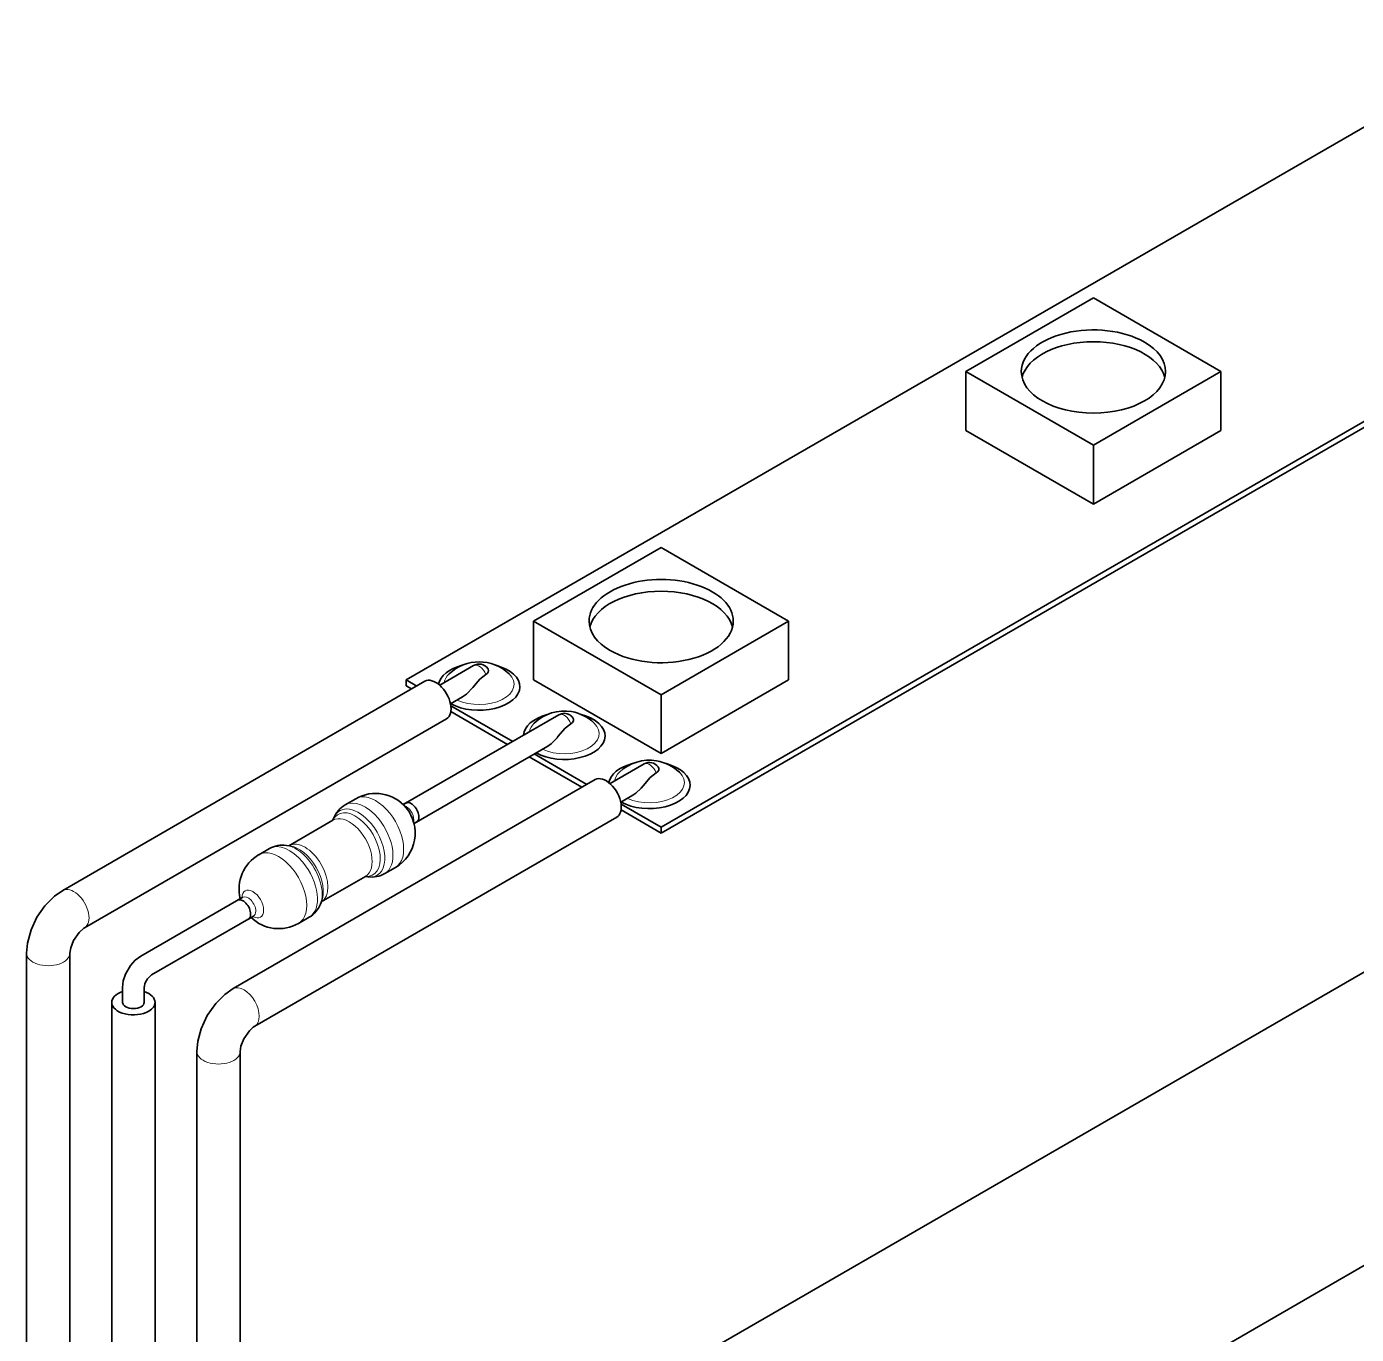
# Model space of a CAD drawing. Extents: x 276 to 1434, y 180 to 714.
# Drawn here: x 848.53 to 885.41, y 595.08 to 631.35 of the extents above; entities that cross this region are included whole.
import ezdxf

# ---------------------------------------------------------------- set-up
doc = ezdxf.new("R2010")
doc.units = 0

msp = doc.modelspace()

# ---------------------------------------------------------------- linework, layer by layer
at = {"color": 7, "lineweight": 35}
for p, q in [((859.062, 613.234), (1033.969, 714.216)), ((1041.04, 710.134), (866.133, 609.151)), ((1041.04, 709.97), (866.133, 608.988)), ((854.457, 587.14), (1030.455, 688.752)), ((1033.969, 682.641), (858.355, 581.25)), ((848.534, 573.848), (848.534, 605.656)), ((849.734, 573.847), (849.734, 605.657)), ((850.896, 572.484), (850.896, 604.293)), ((852.096, 572.484), (852.096, 604.293)), ((853.257, 571.121), (853.257, 602.93)), ((854.457, 571.12), (854.457, 602.929))]:
    msp.add_line(p, q, dxfattribs=at)
at = {"color": 7, "lineweight": 35, "ltscale": 0.102062}
for p, q in [((874.586, 621.788), (878.121, 623.829)), ((881.657, 621.788), (878.121, 623.829)), ((874.586, 621.788), (878.121, 619.747)), ((881.657, 621.788), (878.121, 619.747)), ((874.586, 620.155), (878.121, 618.114)), ((881.657, 620.155), (878.121, 618.114)), ((862.597, 614.867), (866.133, 616.908)), ((869.668, 614.867), (866.133, 616.908)), ((862.597, 614.867), (866.133, 612.825)), ((869.668, 614.867), (866.133, 612.825)), ((862.597, 613.234), (866.133, 611.192)), ((869.668, 613.234), (866.133, 611.192))]:
    msp.add_line(p, q, dxfattribs=at)
at = {"color": 7, "lineweight": 35, "ltscale": 0.040825}
for p, q in [((874.586, 620.155), (874.586, 621.788)), ((881.657, 620.155), (881.657, 621.788)), ((878.121, 618.114), (878.121, 619.747)), ((862.597, 613.234), (862.597, 614.867)), ((869.668, 613.234), (869.668, 614.867)), ((866.133, 611.192), (866.133, 612.825))]:
    msp.add_line(p, q, dxfattribs=at)
at = {"color": 7, "lineweight": 35, "ltscale": 0.027173}
msp.add_line((859.992, 613.088), (860.932, 613.633), dxfattribs=at)
at = {"color": 7, "lineweight": 35, "ltscale": 0.000535705}
msp.add_line((861.323, 613.553), (861.335, 613.534), dxfattribs=at)
at = {"color": 7, "lineweight": 35, "ltscale": 0.289858}
msp.add_line((849.541, 607.4), (859.582, 613.198), dxfattribs=at)
at = {"color": 7, "lineweight": 35, "ltscale": 0.008411}
msp.add_line((859.062, 613.234), (859.353, 613.065), dxfattribs=at)
at = {"color": 7, "lineweight": 35, "ltscale": 0.004082}
for p, q in [((859.062, 613.07), (859.062, 613.234)), ((854.386, 607.125), (854.528, 607.206))]:
    msp.add_line(p, q, dxfattribs=at)
at = {"color": 7, "lineweight": 35, "ltscale": 0.004327}
msp.add_line((859.062, 613.07), (859.212, 612.984), dxfattribs=at)
at = {"color": 7, "lineweight": 35, "ltscale": 0.00968}
msp.add_line((860.293, 612.569), (860.628, 612.763), dxfattribs=at)
at = {"color": 7, "lineweight": 35, "ltscale": 0.124583}
msp.add_line((858.98, 609.777), (863.296, 612.269), dxfattribs=at)
at = {"color": 7, "lineweight": 35, "ltscale": 0.049452}
msp.add_line((860.301, 612.518), (862.015, 611.529), dxfattribs=at)
at = {"color": 7, "lineweight": 35, "ltscale": 0.045375}
msp.add_line((860.301, 612.355), (861.873, 611.447), dxfattribs=at)
at = {"color": 7, "lineweight": 35, "ltscale": 0.289861}
msp.add_line((850.142, 606.362), (860.183, 612.159), dxfattribs=at)
at = {"color": 7, "lineweight": 35, "ltscale": 0.107096}
msp.add_line((859.28, 609.257), (862.99, 611.399), dxfattribs=at)
at = {"color": 7, "lineweight": 35, "ltscale": 0.042186}
for p, q in [((862.615, 611.182), (864.076, 610.339)), ((862.473, 611.101), (863.934, 610.257))]:
    msp.add_line(p, q, dxfattribs=at)
at = {"color": 7, "lineweight": 35, "ltscale": 0.027243}
msp.add_line((864.715, 610.361), (865.659, 610.905), dxfattribs=at)
at = {"color": 7, "lineweight": 35, "ltscale": 0.289856}
msp.add_line((854.265, 604.674), (864.305, 610.471), dxfattribs=at)
at = {"color": 7, "lineweight": 35, "ltscale": 0.009742}
msp.add_line((865.014, 609.841), (865.352, 610.036), dxfattribs=at)
at = {"color": 7, "lineweight": 35, "ltscale": 0.000151608}
msp.add_line((865.634, 610.299), (865.63, 610.295), dxfattribs=at)
at = {"color": 7, "lineweight": 35, "ltscale": 0.008564}
for p, q in [((857.367, 609.769), (857.663, 609.94)), ((858.467, 607.864), (858.763, 608.035))]:
    msp.add_line(p, q, dxfattribs=at)
at = {"color": 7, "lineweight": 35, "ltscale": 0.002116}
msp.add_line((858.98, 609.777), (859.053, 609.819), dxfattribs=at)
at = {"color": 7, "lineweight": 35, "ltscale": 0.032044}
msp.add_line((865.023, 609.792), (866.133, 609.151), dxfattribs=at)
at = {"color": 7, "lineweight": 35, "ltscale": 0.032041}
msp.add_line((865.023, 609.629), (866.133, 608.988), dxfattribs=at)
at = {"color": 7, "lineweight": 35, "ltscale": 0.289854}
msp.add_line((854.864, 603.635), (864.905, 609.432), dxfattribs=at)
at = {"color": 7, "lineweight": 35, "ltscale": 0.035356}
msp.add_line((855.807, 608.638), (857.032, 609.345), dxfattribs=at)
at = {"color": 7, "lineweight": 35, "ltscale": 0.001754}
for p, q in [((857.031, 609.344), (857.057, 609.409)), ((857.931, 607.786), (858, 607.776))]:
    msp.add_line(p, q, dxfattribs=at)
at = {"color": 7, "lineweight": 35, "ltscale": 0.000147411}
msp.add_line((857.037, 609.349), (857.032, 609.345), dxfattribs=at)
at = {"color": 7, "lineweight": 35, "ltscale": 0.00212}
msp.add_line((859.28, 609.257), (859.353, 609.3), dxfattribs=at)
at = {"color": 7, "lineweight": 35, "ltscale": 0.004083}
msp.add_line((866.133, 608.988), (866.133, 609.151), dxfattribs=at)
at = {"color": 7, "lineweight": 35, "ltscale": 0.008565}
for p, q in [((854.976, 608.389), (855.273, 608.56)), ((856.076, 606.484), (856.373, 606.655))]:
    msp.add_line(p, q, dxfattribs=at)
at = {"color": 7, "lineweight": 35, "ltscale": 0.002461}
msp.add_line((855.837, 608.635), (855.739, 608.648), dxfattribs=at)
at = {"color": 7, "lineweight": 35, "ltscale": 0.035355}
msp.add_line((856.707, 607.079), (857.932, 607.786), dxfattribs=at)
at = {"color": 7, "lineweight": 35, "ltscale": 0.000147498}
msp.add_line((857.938, 607.789), (857.932, 607.786), dxfattribs=at)
at = {"color": 7, "lineweight": 35, "ltscale": 0.081648}
msp.add_line((851.699, 605.573), (854.528, 607.206), dxfattribs=at)
at = {"color": 7, "lineweight": 35, "ltscale": 0.000236408}
msp.add_line((854.528, 607.206), (854.535, 607.212), dxfattribs=at)
at = {"color": 7, "lineweight": 35, "ltscale": 0.00246}
msp.add_line((856.719, 607.106), (856.682, 607.015), dxfattribs=at)
at = {"color": 7, "lineweight": 35, "ltscale": 0.08165}
msp.add_line((851.999, 605.054), (854.828, 606.687), dxfattribs=at)
at = {"color": 7, "lineweight": 35, "ltscale": 0.004084}
msp.add_line((854.686, 606.605), (854.828, 606.687), dxfattribs=at)
at = {"color": 7, "lineweight": 35, "ltscale": 0.000235208}
msp.add_line((854.837, 606.69), (854.828, 606.687), dxfattribs=at)
at = {"color": 7, "lineweight": 35, "ltscale": 0.010205}
for p, q in [((851.196, 604.293), (851.196, 604.701)), ((851.796, 604.293), (851.796, 604.701))]:
    msp.add_line(p, q, dxfattribs=at)
at = {"color": 7, "lineweight": 35}
for points in [[(861.268, 613.387), (861.107, 613.259), (860.908, 613.027)], [(861.335, 613.534), (861.345, 613.495), (861.336, 613.455), (861.31, 613.418), (861.268, 613.387)], [(860.908, 613.027), (860.731, 612.839), (860.628, 612.763)], [(863.631, 612.022), (863.469, 611.893), (863.27, 611.662)], [(863.686, 612.188), (863.706, 612.145), (863.703, 612.1), (863.677, 612.057), (863.631, 612.022)], [(862.99, 611.399), (863.083, 611.466), (863.246, 611.633), (863.27, 611.662)], [(865.994, 610.656), (866.041, 610.693), (866.067, 610.735), (866.07, 610.78), (866.05, 610.823)], [(865.994, 610.656), (865.832, 610.528), (865.634, 610.299)], [(865.352, 610.036), (865.435, 610.094), (865.581, 610.238), (865.63, 610.295)], [(848.534, 605.656), (848.559, 605.939), (848.658, 606.306), (848.821, 606.653), (849.04, 606.968), (849.308, 607.237), (849.541, 607.4)], [(849.734, 605.657), (849.758, 605.81), (849.839, 606.013), (849.993, 606.235), (850.124, 606.35), (850.142, 606.362)], [(851.196, 604.701), (851.217, 604.889), (851.275, 605.071), (851.419, 605.32), (851.547, 605.461), (851.699, 605.573)], [(853.257, 602.93), (853.282, 603.213), (853.372, 603.556), (853.545, 603.927), (853.779, 604.261), (854.032, 604.511), (854.265, 604.674)], [(854.457, 602.929), (854.48, 603.082), (854.561, 603.285), (854.715, 603.508), (854.821, 603.606), (854.864, 603.635)]]:
    msp.add_lwpolyline(points, dxfattribs=at)
for centre, radius, start, end in [((861.084, 612.536), 1.2, 46.1671, 133.8336), ((861.083, 613.374), 0.3, 36.6664, 120.0819), ((863.446, 611.172), 1.2, 80.3854, 133.833), ((863.446, 612.009), 0.3, 60.0035, 119.9965), ((863.445, 612.008), 0.301, 36.746, 59.9515), ((863.446, 611.172), 1.2, 46.1664, 80.3854), ((865.807, 609.809), 1.2, 80.3854, 133.833), ((865.809, 610.645), 0.3, 36.5365, 119.9402), ((865.807, 609.809), 1.2, 46.1664, 80.3854), ((858.213, 608.988), 1.1, 39.6146, 119.999), ((857.735, 609.141), 0.729, 120.3855, 158.3668), ((858.213, 608.988), 1.1, 299.999, 39.6146), ((855.633, 607.926), 0.729, 81.6466, 119.6013), ((855.526, 607.437), 1.1, 119.9993, 194.1748), ((858.106, 608.498), 0.729, 261.6466, 299.6013), ((856.004, 607.284), 0.729, 300.3855, 338.3668), ((855.526, 607.437), 1.1, 225.8133, 299.9959), ((852.284, 604.655), 0.491, 125.463, 174.537)]:
    msp.add_arc(centre, radius, start, end, dxfattribs=at)
for centre, major_axis, ratio, start_param, end_param in [((878.121, 621.788), (2, 0), 0.57735, 0.785398, 3.141593), ((878.121, 621.461), (2, 0), 0.57735, 0.141901, 2.999695), ((878.121, 621.788), (2, 0), 0.57735, 0, 0.785398), ((878.121, 621.788), (2, 0), 0.57735, 3.141593, 6.283185), ((866.133, 614.867), (2, 0), 0.57735, 0, 3.141593), ((866.133, 614.54), (2, 0), 0.57735, 0.141901, 2.999695), ((866.133, 614.867), (2, 0), 0.57735, 3.141593, 3.926991), ((866.133, 614.867), (2, 0), 0.57735, 3.926991, 6.283185), ((861.084, 613.046), (-1.131, 0), 0.57735, 5.140495, 6.176178), ((861.084, 613.046), (-1.131, 0), 0.57735, 0.806291, 4.283995), ((859.882, 612.678), (-0.301, 0.519), 0.578006, 3.140692, 6.282285), ((863.446, 611.682), (1.131, 0), 0.57735, 1.999252, 3.110856), ((863.446, 611.682), (1.131, 0), 0.57735, 3.948438, 7.425483), ((865.807, 610.319), (1.131, 0), 0.57735, 1.999231, 3.035423), ((865.807, 610.319), (1.131, 0), 0.57735, 3.948821, 7.425489), ((864.605, 609.951), (0.299, -0.52), 0.576398, 0.967569, 3.142235), ((859.203, 609.559), (0.15, -0.26), 0.57735, 0.785398, 3.141593), ((864.605, 609.951), (0.299, -0.52), 0.576398, 0.000642, 0.967569), ((859.203, 609.559), (0.15, -0.26), 0.57735, 6.283185, 7.068583), ((854.536, 606.865), (0.15, -0.26), 0.57735, 0.785398, 3.141593), ((854.536, 606.865), (0.15, -0.26), 0.57735, 6.283185, 7.068583), ((851.496, 604.293), (0.6, 0), 0.57735, 2.095825, 3.141593), ((851.496, 604.293), (0.6, 0), 0.57735, 6.283185, 7.328954), ((851.496, 604.293), (0.6, 0), 0.57735, 3.141593, 5.497787), ((851.496, 604.293), (0.3, 0), 0.57735, 3.141593, 6.283185), ((851.496, 604.293), (0.6, 0), 0.57735, 5.497787, 6.283185)]:
    msp.add_ellipse(centre, major_axis=major_axis, ratio=ratio, start_param=start_param, end_param=end_param, dxfattribs=at)
at = {"color": 7, "lineweight": 13}
for centre, major_axis, ratio, start_param, end_param in [((861.084, 613.113), (-0.97, 0), 0.57735, 5.741762, 6.195948), ((861.084, 613.113), (-0.97, 0), 0.57735, 0.893648, 3.683035), ((861.083, 613.374), (0.15, -0.26), 0.578006, 1.295281, 3.141593), ((863.446, 612.009), (0.15, -0.26), 0.57735, 1.295705, 3.141488), ((863.446, 611.749), (0.97, 0), 0.57735, 2.60015, 3.055683), ((863.446, 611.749), (0.97, 0), 0.57735, 4.036901, 6.824609), ((865.809, 610.645), (0.15, -0.26), 0.576398, 1.292053, 3.14149), ((865.807, 610.386), (0.97, 0), 0.57735, 2.60015, 3.056679), ((865.807, 610.386), (0.97, 0), 0.57735, 4.037618, 6.824609), ((858.213, 608.988), (0.55, -0.953), 0.57735, 6.283156, 9.424749), ((857.74, 608.714), (-0.516, 0.895), 0.57735, 4.997787, 6.703765), ((857.917, 608.817), (-0.55, 0.953), 0.57735, 4.997787, 6.283156), ((859.062, 609.478), (0.15, -0.26), 0.57735, 0.785398, 2.596765), ((857.659, 608.668), (0.484, -0.837), 0.57735, 5.909634, 9.798142), ((857.482, 608.566), (0.45, -0.779), 0.57735, 6.283156, 9.424749), ((857.917, 608.817), (0.55, -0.953), 0.57735, 6.283156, 8.13938), ((859.062, 609.478), (-0.15, 0.26), 0.57735, 3.687008, 3.926991), ((857.74, 608.714), (0.516, -0.895), 0.57735, 5.862604, 8.13938), ((855.526, 607.436), (0.55, -0.953), 0.57735, 6.283156, 9.424749), ((855.823, 607.608), (-0.55, 0.953), 0.57735, 4.997787, 6.283156), ((856, 607.71), (-0.516, 0.895), 0.57735, 4.997787, 5.862604), ((856.257, 607.859), (0.45, -0.779), 0.57735, 0.002903, 3.141564), ((856.081, 607.757), (0.484, -0.837), 0.57735, 0.42058, 2.721012), ((855.823, 607.608), (0.55, -0.953), 0.57735, 6.283156, 8.13938), ((856, 607.71), (0.516, -0.895), 0.57735, 0.42058, 1.856194), ((849.841, 606.881), (-0.301, 0.519), 0.578006, 3.140083, 6.282531), ((854.808, 607.022), (0.212, -0.366), 0.57735, 0.785398, 3.921771), ((854.678, 606.947), (0.15, -0.26), 0.57735, 0.785398, 3.141503), ((854.808, 607.022), (-0.212, 0.366), 0.57735, 2.359866, 3.926991), ((854.678, 606.947), (-0.15, 0.26), 0.57735, 3.141593, 3.926991), ((849.134, 605.656), (-0.6, -0.001), 0.576693, 6.282437, 9.42403), ((854.564, 604.154), (0.299, -0.52), 0.576398, 0.00106, 3.142066), ((853.857, 602.93), (0.6, -0.001), 0.578302, 3.142088, 6.283681)]:
    msp.add_ellipse(centre, major_axis=major_axis, ratio=ratio, start_param=start_param, end_param=end_param, dxfattribs=at)

doc.saveas('drawing.dxf')
